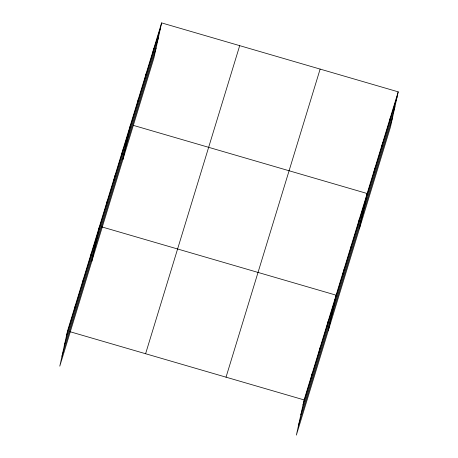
<?xml version="1.0" encoding="UTF-8"?>
<svg xmlns="http://www.w3.org/2000/svg" width="458" height="458" viewBox="0 0 458 458"><rect width="100%" height="100%" fill="white"/><g stroke="black" fill="none" stroke-linecap="round" stroke-linejoin="round"><path stroke-width="0.69" d="M74.436 309.74L75.524 304.793M82.434 283.554L83.522 278.607M90.432 257.367L91.52 252.421M91.783 261.409L99.518 226.235M106.193 205.762L107.281 200.816M113.956 180.349L115.044 175.403M121.719 154.93L122.807 149.984M122.841 159.739L130.57 124.565M137.251 104.098L138.339 99.151M145.014 78.679L146.102 73.732M152.777 53.26L153.865 48.319M161.628 22.9L153.894 58.074L59.792 366.154L67.521 330.979L161.628 22.9L398.208 91.846L390.479 127.021L296.372 435.1L304.106 399.926L398.208 91.846M311.016 378.686L312.104 373.739M319.014 352.5L320.102 347.553M327.018 326.308L328.105 321.367M328.369 330.35L336.103 295.175L101.573 226.83M342.779 274.708L343.866 269.762M350.542 249.289L351.63 244.343M358.305 223.876L359.393 218.93M359.421 228.685L367.156 193.511L133.312 125.366M373.831 173.038L374.919 168.092M381.594 147.625L382.682 142.678M389.357 122.206L390.445 117.259M66.439 335.926L160.54 27.846M64.24 345.905L158.348 37.819M61.985 356.181L156.086 48.101M145.598 353.731L239.7 45.651M226.034 377.174L320.136 69.095M303.019 404.872L397.12 96.787M300.826 414.845L394.928 106.766M298.564 425.127L392.672 117.042M69.576 331.581L304.106 399.926"/></g></svg>
